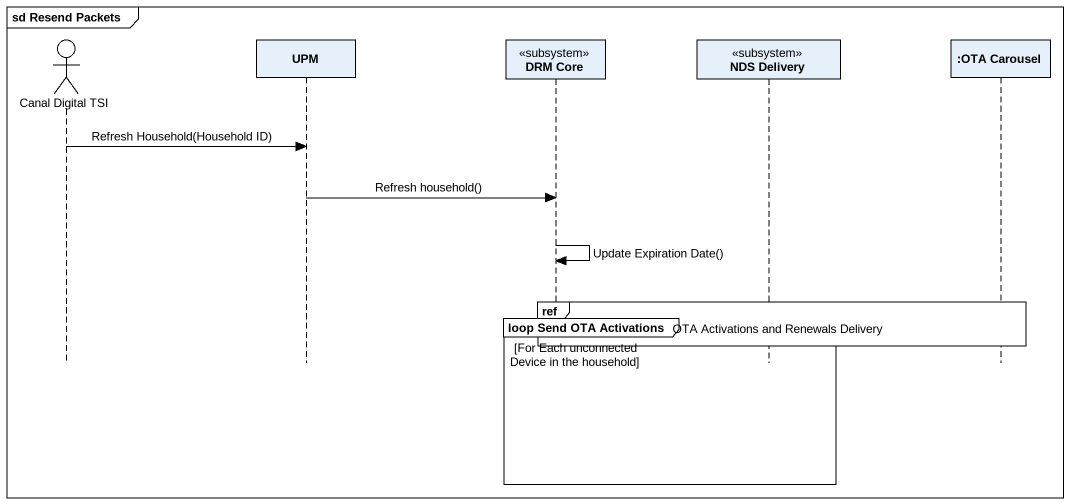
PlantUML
@startuml
mainframe sd Resend Packets
hide footbox
actor "Canal Digital TSI" as Canal_Digital_TSI
participant UPM
participant "DRM Core" as DRM_Core <<subsystem>>
participant "NDS Delivery" as NDS_Delivery <<subsystem>>
participant ":OTA Carousel" as OTA_Carousel

Canal_Digital_TSI -> UPM : Refresh Household(Household ID)
UPM -> DRM_Core : Refresh household()
DRM_Core -> DRM_Core : Update Expiration Date()
ref over DRM_Core, NDS_Delivery, OTA_Carousel : OTA Activations and Renewals Delivery
group loop Send OTA Activations [For Each unconnected Device in the household]
end
@enduml
